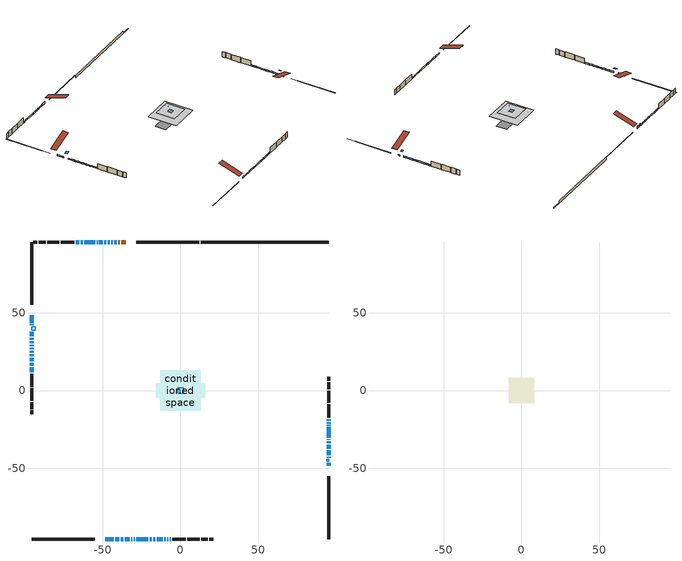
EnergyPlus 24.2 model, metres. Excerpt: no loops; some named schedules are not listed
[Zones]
conditioned space
 floor outside (Floor1 construction): -0.93,-0.93 -0.93,0.93 0.93,0.93 0.93,-0.93 z0.92
 floor adiabatic (AdiabaticFloorConstruction): -12.93,-12.93 -12.93,12.93 12.93,12.93 12.93,-12.93 z3.36
 floor foundation (Slab1 construction): -15.82,-4.76 -15.82,4.76 15.82,4.76 15.82,-4.76 z-1.52
 floor foundation (Slab2 construction): -4.8,-4.8 -4.8,4.8 4.8,4.8 4.8,-4.8 z0
 wall outside (RimJoist1 construction): 12.13,95.36 -28.27,95.36 / -95.36,-95.36 -54.96,-95.36 / -95.36,95.36 -95.36,54.96 / 95.36,-95.36 95.36,-54.96 z0.92:1.22
 wall outside (AdiabaticWallConstruction 1): -35.06,95.36 -38.16,95.36 / -39.09,95.36 -39.92,95.36 z0.92:2.95
 wall outside (AdiabaticWallConstruction): 95.36,-48.17 95.36,-46.48 / -95.36,48.17 -95.36,43.34 / -95.36,42.42 -95.36,41.92 / -40.85,95.36 -42.44,95.36 / -43.36,95.36 -44.61,95.36 / -48.17,-95.36 -42.95,-95.36 / -95.36,37.79 -95.36,34.69 / -95.36,33.77 -95.36,32.47 / -95.36,31.54 -95.36,30.35 / -45.54,95.36 -46.81,95.36 / -47.74,95.36 -48.85,95.36 / -49.77,95.36 -52.35,95.36 / -42.02,-95.36 -39.29,-95.36 / -38.36,-95.36 -36.72,-95.36 / -35.8,-95.36 -32.65,-95.36 / -95.36,29.43 -95.36,28.45 / 95.36,-43.23 95.36,-42.65 / -95.36,27.52 -95.36,26.43 / -95.36,25.51 -95.36,24.3 / -95.36,23.38 -95.36,22.04 / -95.36,21.11 -95.36,18.85 / -53.27,95.36 -53.72,95.36 / -31.73,-95.36 -30.98,-95.36 / 95.36,-41.73 95.36,-38.25 / 95.36,-37.33 95.36,-34.92 / 95.36,-33.99 95.36,-32.56 / 95.36,-31.63 95.36,-31.17 / 95.36,-30.24 95.36,-23.44 / 95.36,-22.51 95.36,-22.15 / 95.36,-21.22 95.36,-20.26 / -54.65,95.36 -61.9,95.36 / -62.82,95.36 -64.17,95.36 / -65.1,95.36 -67.21,95.36 / -30.06,-95.36 -29.32,-95.36 / -28.39,-95.36 -20.63,-95.36 / -19.71,-95.36 -18.31,-95.36 / -17.38,-95.36 -16.29,-95.36 / -15.37,-95.36 -11.25,-95.36 / 95.36,-19.33 95.36,-18.53 / -10.32,-95.36 -9.55,-95.36 / -8.62,-95.36 -7.82,-95.36 / -6.89,-95.36 -6.18,-95.36 / -95.36,17.92 -95.36,16.01 / -95.36,15.08 -95.36,11.83 z0.92:2.14
 wall outside (Wall1 construction): -68.14,95.36 -76.81,95.36 / -5.25,-95.36 3.42,-95.36 / -95.36,10.9 -95.36,2.23 / 95.36,-17.6 95.36,-8.93 z0.92:5.8
 wall outside (Wall2 construction): -77.74,95.36 -85.72,95.36 / 4.35,-95.36 12.33,-95.36 / -95.36,1.3 -95.36,-6.68 / 95.36,-8 95.36,-0.02 z0.92:5.8
 wall outside (Wall3 construction): -86.65,95.36 -90.93,95.36 / 13.26,-95.36 17.54,-95.36 / -95.36,-7.61 -95.36,-11.89 / 95.36,0.91 95.36,5.19 z0.92:5.8
 wall outside (Wall4 construction): -91.86,95.36 -94.43,95.36 / 18.47,-95.36 21.04,-95.36 / -95.36,-12.82 -95.36,-15.39 / 95.36,6.12 95.36,8.69 z0.92:5.8
 wall foundation (FoundationWall1 construction): 13.06,95.36,-1.52 13.06,95.36,0.92 87.13,95.36,0.92 87.13,95.36,-0.68 95.36,95.36,-0.68 95.36,95.36,-1.52
 window (WindowConstruction): 95.36,-48.17 95.36,-46.48 z0.92:2.14
 window (WindowConstruction 36): -95.36,48.17 -95.36,43.34 z0.92:2.14
 window (WindowConstruction 37): -95.36,42.42 -95.36,41.92 z0.92:2.14
 window (WindowConstruction 4): -40.85,95.36 -42.43,95.36 z0.92:2.14
 window (WindowConstruction 5): -43.36,95.36 -44.61,95.36 z0.92:2.14
 window (WindowConstruction 40): -48.17,-95.36 -42.95,-95.36 z0.92:2.14
 window (WindowConstruction 41): -95.36,37.79 -95.36,34.69 z0.92:2.14
 window (WindowConstruction 42): -95.36,33.77 -95.36,32.47 z0.92:2.14
 window (WindowConstruction 43): -95.36,31.54 -95.36,30.35 z0.92:2.14
 window (WindowConstruction 6): -45.54,95.36 -46.81,95.36 z0.92:2.14
 window (WindowConstruction 7): -47.74,95.36 -48.85,95.36 z0.92:2.14
 window (WindowConstruction 8): -49.78,95.36 -52.35,95.36 z0.92:2.14
 window (WindowConstruction 9): -42.02,-95.36 -39.29,-95.36 z0.92:2.14
 window (WindowConstruction 10): -38.36,-95.36 -36.73,-95.36 z0.92:2.14
 window (WindowConstruction 11): -35.8,-95.36 -32.65,-95.36 z0.92:2.14
 window (WindowConstruction 12): -95.36,29.43 -95.36,28.45 z0.92:2.14
 window (WindowConstruction 1): 95.36,-43.23 95.36,-42.65 z0.92:2.14
 window (WindowConstruction 13): -95.36,27.52 -95.36,26.43 z0.92:2.14
 window (WindowConstruction 14): -95.36,25.5 -95.36,24.3 z0.92:2.14
 window (WindowConstruction 15): -95.36,23.38 -95.36,22.04 z0.92:2.14
 window (WindowConstruction 16): -95.36,21.11 -95.36,18.85 z0.92:2.14
 window (WindowConstruction 38): -53.28,95.36 -53.72,95.36 z0.92:2.14
 window (WindowConstruction 39): -31.73,-95.36 -30.98,-95.36 z0.92:2.14
 window (WindowConstruction 17): 95.36,-41.72 95.36,-38.25 z0.92:2.14
 window (WindowConstruction 18): 95.36,-37.33 95.36,-34.92 z0.92:2.14
 window (WindowConstruction 2): 95.36,-33.99 95.36,-32.56 z0.92:2.14
 window (WindowConstruction 19): 95.36,-31.63 95.36,-31.17 z0.92:2.14
 window (WindowConstruction 20): 95.36,-30.24 95.36,-23.44 z0.92:2.14
 window (WindowConstruction 21): 95.36,-22.51 95.36,-22.15 z0.92:2.14
 window (WindowConstruction 22): 95.36,-21.22 95.36,-20.26 z0.92:2.14
 window (WindowConstruction 23): -54.65,95.36 -61.9,95.36 z0.92:2.14
 window (WindowConstruction 24): -62.82,95.36 -64.17,95.36 z0.92:2.14
 window (WindowConstruction 25): -65.1,95.36 -67.21,95.36 z0.92:2.14
 window (WindowConstruction 26): -30.05,-95.36 -29.32,-95.36 z0.92:2.14
 window (WindowConstruction 27): -28.39,-95.36 -20.63,-95.36 z0.92:2.14
 window (WindowConstruction 28): -19.71,-95.36 -18.31,-95.36 z0.92:2.14
 window (WindowConstruction 29): -17.38,-95.36 -16.29,-95.36 z0.92:2.14
 window (WindowConstruction 30): -15.36,-95.36 -11.25,-95.36 z0.92:2.14
 window (WindowConstruction 3): 95.36,-19.33 95.36,-18.53 z0.92:2.14
 window (WindowConstruction 31): -10.32,-95.36 -9.55,-95.36 z0.92:2.14
 window (WindowConstruction 32): -8.62,-95.36 -7.82,-95.36 z0.92:2.14
 window (WindowConstruction 33): -6.89,-95.36 -6.18,-95.36 z0.92:2.14
 window (WindowConstruction 34): -95.36,17.92 -95.36,16.01 z0.92:2.14
 window (WindowConstruction 35): -95.36,15.08 -95.36,11.83 z0.92:2.14
 door (Door): -35.06,95.36 -38.16,95.36 z0.92:2.95
 door (Door 1): -39.09,95.36 -39.92,95.36 z0.92:2.95
 ceiling adiabatic (AdiabaticFloorConstruction): 12.93,-12.93 12.93,12.93 -12.93,12.93 -12.93,-12.93 z3.36
 roof outside (Roof1 construction): -0.68,0.68 -0.68,-0.68 0.68,-0.68 0.68,0.68 z5.8
 roof outside (Roof4 construction): -1.39,1.39 -1.39,-1.39 1.39,-1.39 1.39,1.39 z5.8
 roof outside (AdiabaticRoofConstruction): -95.36,38.71,5.8 -93.2,38.71,6.52 -93.2,40.99,6.52 -95.36,40.99,5.8; 95.36,-44.16,5.8 94.04,-44.16,6.24 94.04,-45.55,6.24 95.36,-45.55,5.8; 1.65,-1.65 1.65,1.65 -1.65,1.65 -1.65,-1.65 z5.8
 skylight (SkylightConstruction): -95.36,38.71,5.8 -93.2,38.71,6.52 -93.2,40.99,6.52 -95.36,40.99,5.8
 skylight (SkylightConstruction 1): 95.36,-44.16,5.8 94.04,-44.16,6.24 94.04,-45.55,6.24 95.36,-45.55,5.8
 skylight (SkylightConstruction 2): 1.65,-1.65 1.65,1.65 -1.65,1.65 -1.65,-1.65 z5.8
attic - vented
 floor to conditioned space (Floor2 construction Reversed): -8.17,-8.17 -8.17,8.17 8.17,8.17 8.17,-8.17 z5.8
 floor to conditioned space (Floor3 construction Reversed): -5.06,-5.06 -5.06,5.06 5.06,5.06 5.06,-5.06 z5.8
 roof outside (Roof2 construction): -34.13,95.36,5.8 -34.13,76.64,12.04 -29.2,76.64,12.04 -29.2,95.36,5.8; -49.1,-95.36,5.8 -49.1,-76.64,12.04 -54.03,-76.64,12.04 -54.03,-95.36,5.8; -95.36,49.1,5.8 -76.64,49.1,12.04 -76.64,54.03,12.04 -95.36,54.03,5.8; 95.36,-49.1,5.8 76.64,-49.1,12.04 76.64,-54.03,12.04 95.36,-54.03,5.8
[Building]
Building 1: Terrain=Suburbs
[Site:Location]
Vancouver Intl AP_BC: Latitude {deg}=49.19; Longitude {deg}=-123.18; Time Zone {hr}=-8; Elevation {m}=4; Keep Site Location Information=Yes
[Site:GroundTemperature:Shallow]
8.06451, 6.96315, 6.87495, 7.3976, 9.49575, 11.5841, 13.3946, 14.5416, 14.639, 13.7062, 11.9418, 9.91751
[Site:WaterMainsTemperature]
Calculation Method=Schedule; Temperature Schedule=mains temperature schedule
[Material] Roughness=Rough; Thermal Absorptance=0.9
Name | Thickness {m} | Conductivity {W/m-K} | Density {kg/m3} | Specific Heat {J/kg-K} | Solar Absorptance | Visible Absorptance
asphalt or fiberglass shingles | 0.00635 | 0.162714 | 1121.4 | 1465.45 | 0.4 | 0.4
asphalt or fiberglass shingles 1 | 0.00635 | 0.162714 | 1121.4 | 1465.45 | 0.7 | 0.7
ceiling loosefill ins | 0.169333 | 0.0480833 | 16.02 | 1046.75 | 0.7 | 0.7
ceiling stud and cavity | 0.1397 | 0.138459 | 65.682 | 1177.47 | 0.7 | 0.7
ceiling stud and cavity 1 | 0.1397 | 0.152865 | 65.682 | 1177.47 | 0.7 | 0.7
concrete 4.0 in. | 0.1016 | 1.803125 | 2242.8 | 837.4 | 0.7 | 0.7
concrete 8.0 in. | 0.2032 | 1.803125 | 2242.8 | 837.4 | 0.7 | 0.7
door material | 0.04445 | 0.188738 | 512.64 | 1214.23 | 0.7 | 0.7
door material 1 | 0.04445 | 0.053851 | 512.64 | 1214.23 | 0.7 | 0.7
exterior vertical ins | 0.0736786 | 0.029427 | 32.04 | 1214.23 | 0.7 | 0.7
floor covering | 0.0127 | 0.0433444 | 54.468 | 1339.84 | 0.6 | 0.6
floor rigid ins; rim joist rigid ins; roof rigid ins; slab rigid ins; wall rigid ins | 0.051816 | 0.029427 | 32.04 | 1214.23 | 0.7 | 0.7
floor rigid ins 1; roof rigid ins 1; wall rigid ins 1 | 0.512978 | 0.029427 | 32.04 | 1214.23 | 0.7 | 0.7
floor stud and cavity | 0.1397 | 0.100529 | 92.3553 | 1139.71 | 0.7 | 0.7
floor stud and cavity 1 | 0.1397 | 1.75129 | 37.0049 | 1207.88 | 0.7 | 0.7
furniture material conditioned space 1 | 0.1524 | 0.115458 | 640.8 | 1214.23 | 0.6 | 0.6
gypsum board | 0.0127 | 0.160291 | 801 | 837.4 | 0.6 | 0.6
gypsum board 1 | 0.00254 | 0.160291 | 801 | 837.4 | 0.6 | 0.6
gypsum board 2 | 0.0127 | 0.160291 | 801 | 837.4 | 0.7 | 0.7
interior vertical ins | 0.025908 | 0.029427 | 32.04 | 1214.23 | 0.7 | 0.7
osb sheathing 0.5 in. | 0.0127 | 0.115458 | 512.64 | 1214.23 | 0.7 | 0.7
osb sheathing 0.75 in. | 0.01905 | 0.115458 | 512.64 | 1214.23 | 0.7 | 0.7
osb sheathing 2.0 in. | 0.0508 | 0.115458 | 512.64 | 1214.23 | 0.7 | 0.7
rim joist stud and cavity | 0.0508 | 0.0439398 | 125.044 | 1163.47 | 0.6 | 0.6
roof stud and cavity | 0.2032 | 0.224541 | 78.34581 | 1123.46 | 0.7 | 0.7
roof stud and cavity 1 | 0.2032 | 0.190449 | 78.34581 | 1123.46 | 0.7 | 0.7
roof stud and cavity 2 | 0.18415 | 1.78685 | 37.0049 | 1207.88 | 0.6 | 0.6
wall stud and cavity | 0.1397 | 0.249497 | 139.0536 | 1170.24 | 0.7 | 0.7
wall stud and cavity 1 | 0.1397 | 0.262716 | 139.0536 | 1170.24 | 0.7 | 0.7
wall stud and cavity 2 | 0.1397 | 0.223492 | 139.0536 | 1170.24 | 0.7 | 0.7
wall stud and cavity 3 | 0.0889 | 0.49837 | 6.31874 | 1174.65 | 0.7 | 0.7
wall stud and cavity 4 | 0.0889 | 0.380278 | 52.3479 | 1209.89 | 0.7 | 0.7
wall stud and cavity 5 | 0.0889 | 0.391764 | 83.0341 | 1211.67 | 0.7 | 0.7
wood siding | 0.0254 | 0.102417 | 544.68 | 1172.36 | 0.4 | 0.4
wood siding 1 | 0.00254 | 0.102417 | 544.68 | 1172.36 | 0.4 | 0.4
wood siding 2; wood siding 3; wood siding 4 | 0.0254 | 0.102417 | 544.68 | 1172.36 | 0.7 | 0.7
[WindowMaterial:SimpleGlazingSystem]
Name | U-Factor {W/m2-K} | Solar Heat Gain Coefficient
SkylightMaterial | 3.39163 | 0.6853
SkylightMaterial 1 | 3.34654 | 0.6886
WindowMaterial | 2.99685 | 0.59
WindowMaterial 1 | 4.93816 | 0.61
WindowMaterial 10 | 3.01559 | 0.58
WindowMaterial 11 | 2.88272 | 0.7
WindowMaterial 12 | 2.983789 | 0.6
WindowMaterial 13 | 2.99003 | 0.6
WindowMaterial 14 | 2.9219 | 0.66
WindowMaterial 15 | 2.99117 | 0.6
WindowMaterial 16 | 2.99458 | 0.59
WindowMaterial 17 | 2.906 | 0.68
WindowMaterial 18 | 2.98833 | 0.6
WindowMaterial 19 | 3.04681 | 0.55
WindowMaterial 2 | 5.32426 | 0.68
WindowMaterial 20 | 2.907136 | 0.68
WindowMaterial 21 | 3.03546 | 0.56
WindowMaterial 22 | 2.99287 | 0.6
WindowMaterial 23 | 2.96562 | 0.63
WindowMaterial 24 | 2.91679 | 0.67
WindowMaterial 25 | 2.95029 | 0.64
WindowMaterial 26 | 3.06271 | 0.54
WindowMaterial 27 | 2.95483 | 0.64
WindowMaterial 28 | 2.97981 | 0.61
WindowMaterial 29 | 2.99742 | 0.59
WindowMaterial 3 | 2.99855 | 0.59
WindowMaterial 30 | 2.95313 | 0.64
WindowMaterial 31 | 3.034891 | 0.56
WindowMaterial 32 | 2.95994 | 0.63
WindowMaterial 33 | 2.90089 | 0.68
WindowMaterial 34 | 2.89181 | 0.69
WindowMaterial 35 | 3.03319 | 0.57
WindowMaterial 36 | 3.1053 | 0.51
WindowMaterial 37 | 2.97868 | 0.62
WindowMaterial 38 | 2.887263 | 0.64
WindowMaterial 39 | 2.95142 | 0.64
WindowMaterial 4 | 2.90827 | 0.68
WindowMaterial 40 | 2.963916 | 0.63
WindowMaterial 5 | 2.95937 | 0.63
WindowMaterial 6 | 2.958238 | 0.63
WindowMaterial 7 | 2.96903 | 0.62
WindowMaterial 8 | 2.890102 | 0.69
WindowMaterial 9 | 2.95653 | 0.63
[Construction]
AdiabaticFloorConstruction: floor stud and cavity 1, floor rigid ins 1, osb sheathing 0.75 in., floor covering
AdiabaticRoofConstruction: asphalt or fiberglass shingles 1, roof rigid ins 1, osb sheathing 0.75 in., roof stud and cavity 2
AdiabaticWallConstruction: wood siding 3, wall rigid ins 1, wall stud and cavity 4, gypsum board
AdiabaticWallConstruction 1: wood siding 4, wall rigid ins 1, wall stud and cavity 4, gypsum board
Door: door material
Door 1: door material 1
Floor1 construction: floor stud and cavity, floor rigid ins, osb sheathing 0.75 in., floor covering
Floor2 construction Reversed: gypsum board, ceiling stud and cavity, ceiling loosefill ins
Floor3 construction Reversed: gypsum board, ceiling stud and cavity 1, ceiling loosefill ins
FoundationWall1 construction: concrete 8.0 in., gypsum board 2
furniture construction conditioned space 1: furniture material conditioned space 1
PartitionWallConstruction: gypsum board, wall stud and cavity 5, gypsum board
RimJoist1 construction: wood siding 2, rim joist rigid ins, osb sheathing 2.0 in., rim joist stud and cavity
Roof1 construction: asphalt or fiberglass shingles, roof rigid ins, osb sheathing 0.75 in., roof stud and cavity, gypsum board
Roof2 construction: asphalt or fiberglass shingles
Roof4 construction: asphalt or fiberglass shingles, roof rigid ins, osb sheathing 0.75 in., roof stud and cavity 1, gypsum board
SkylightConstruction; SkylightConstruction 1: SkylightMaterial
SkylightConstruction 2: SkylightMaterial 1
Slab1 construction; Slab2 construction: slab rigid ins, concrete 4.0 in.
Wall1 construction: wood siding, wall rigid ins, osb sheathing 0.5 in., wall stud and cavity, gypsum board
Wall2 construction: wood siding, wall rigid ins, osb sheathing 0.5 in., wall stud and cavity 1, gypsum board
Wall3 construction: wood siding, wall rigid ins, osb sheathing 0.5 in., wall stud and cavity 2, gypsum board
Wall4 construction: wood siding 1, wall stud and cavity 3, gypsum board 1
WindowConstruction: WindowMaterial
WindowConstruction 1: WindowMaterial 1
WindowConstruction 10: WindowMaterial 10
WindowConstruction 11: WindowMaterial 11
WindowConstruction 12; WindowConstruction 43: WindowMaterial 12
WindowConstruction 13; WindowConstruction 29; WindowConstruction 35: WindowMaterial 13
WindowConstruction 14: WindowMaterial 14
WindowConstruction 15: WindowMaterial 15
WindowConstruction 16: WindowMaterial 16
WindowConstruction 17: WindowMaterial 17
WindowConstruction 18: WindowMaterial 18
WindowConstruction 19: WindowMaterial 19
WindowConstruction 2: WindowMaterial 2
WindowConstruction 20: WindowMaterial 20
WindowConstruction 21: WindowMaterial 21
WindowConstruction 22: WindowMaterial 22
WindowConstruction 23: WindowMaterial 23
WindowConstruction 24: WindowMaterial 24
WindowConstruction 25: WindowMaterial 25
WindowConstruction 26: WindowMaterial 26
WindowConstruction 27: WindowMaterial 27
WindowConstruction 28: WindowMaterial 28
WindowConstruction 3: WindowMaterial 3
WindowConstruction 30: WindowMaterial 29
WindowConstruction 31: WindowMaterial 30
WindowConstruction 32: WindowMaterial 31
WindowConstruction 33: WindowMaterial 32
WindowConstruction 34: WindowMaterial 33
WindowConstruction 36: WindowMaterial 34
WindowConstruction 37: WindowMaterial 35
WindowConstruction 38: WindowMaterial 36
WindowConstruction 39: WindowMaterial 37
WindowConstruction 4: WindowMaterial 4
WindowConstruction 40: WindowMaterial 38
WindowConstruction 41: WindowMaterial 39
WindowConstruction 42: WindowMaterial 40
WindowConstruction 5: WindowMaterial 5
WindowConstruction 6: WindowMaterial 6
WindowConstruction 7: WindowMaterial 7
WindowConstruction 8: WindowMaterial 8
WindowConstruction 9: WindowMaterial 9
[Zone] Multiplier=1; Part of Total Floor Area=Yes
Name | Volume {m3}
attic - vented | 384.663
conditioned space | 2659.6
[Space]
Name | Zone | Volume {m3}
attic - vented 1 | attic - vented | 384.663
conditioned space 1 | conditioned space | 2659.6
[ZoneInfiltration:EffectiveLeakageArea]
infil attic - vented 1: Zone or Space=attic - vented 1; Schedule=Always On Discrete; Effective Air Leakage Area {cm2}=15275.1; Stack Coefficient=0.000433988; Wind Coefficient=1.40753e-05
[ZoneMixing]
whole house fan mix: Zone or Space=attic - vented; Schedule=Always On Continuous; Design Flow Rate Calculation Method=Flow/Zone; Design Flow Rate {m3/s}=0; Source Zone or Space=conditioned space
[SurfaceProperty:ExposedFoundationPerimeter] Exposed Perimeter Calculation Method=TotalExposedPerimeter
Name | Total Exposed Perimeter {m}
Slab1 | 82.296
Slab2 | 30.48
[InternalMass] Zone or ZoneList=conditioned space; Space or SpaceList=conditioned space 1
Name | Construction | Surface Area {m2}
furniture mass conditioned space 1 | furniture construction conditioned space 1 | 426.008
partition wall mass | PartitionWallConstruction | 1065.02
[Lights]
interior lighting: Zone or ZoneList or Space or SpaceList=conditioned space 1; Schedule=interior lighting schedule; Design Level Calculation Method=LightingLevel; Lighting Level {W}=343.2; Return Air Fraction=0; Fraction Radiant=0.6; Fraction Visible=0.2; Fraction Replaceable=1
[People]
occupants: Zone or ZoneList or Space or SpaceList=conditioned space 1; Number of People Schedule=occupants schedule; Number of People Calculation Method=People; Number of People=3; Fraction Radiant=0.314171; Sensible Heat Fraction=0.56303; Activity Level Schedule=occupants activity schedule; Carbon Dioxide Generation Rate {m3/s-W}=0; Enable ASHRAE 55 Comfort Warnings=No; Mean Radiant Temperature Calculation Type=EnclosureAveraged
[ElectricEquipment] Zone or ZoneList or Space or SpaceList=conditioned space 1; Design Level Calculation Method=EquipmentLevel
Name | Schedule | Design Level {W} | Fraction Latent | Fraction Radiant | Fraction Lost
clothes dryer | clothes dryer schedule | 140.772 | 0.015 | 0.081 | 0.85
clothes washer | clothes washer schedule | 32.1985 | 0.03 | 0.162 | 0.7
cooking range | cooking range schedule | 215.147 | 0.08 | 0.432 | 0.2
dishwasher | dishwasher schedule | 66.8632 | 0.3 | 0.18 | 0.4
fridge | fridge schedule | 72.9452 | 0 | 0.6 | 0
mech vent bath fan 0 | mech vent bath fan 0 schedule | 25.1 | 0 | 0 | 1
mech vent bath fan 1 | mech vent bath fan 1 schedule | 25.1 | 0 | 0 | 1
mech vent house fan | mech vent house fan schedule | 19.9167 | 0 | 0 | 0.5
mech vent house fan cfis | mech vent house fan cfis schedule | 0 | 0 | 0 | 0
mech vent range fan 0 | mech vent range fan 0 schedule | 57 | 0 | 0 | 1
misc plug loads | misc plug loads schedule | 494.7 | 0.045 | 0.513 | 0.1
whole house fan | Always On Discrete | 0 | 0 | 0 | 1
[OtherEquipment] Zone or ZoneList or Space or SpaceList=conditioned space 1; Design Level Calculation Method=EquipmentLevel
Name | Fuel Type | Schedule | Design Level {W} | Fraction Latent | Fraction Radiant | Fraction Lost
clothes dryer 1 | Electricity | clothes dryer schedule | 0 | 0.015 | 0.081 | 0.85
cooking range 1 | Electricity | cooking range schedule | 0 | 0.08 | 0.432 | 0.2
general water use latent | None | general water use schedule | 62.594 | 1 | 0 | 0
general water use sensible | None | general water use schedule | -61.6891 | 0 | 0.6 | 0
mech vent house fan latent load | None | Always On Discrete | 0 | 1 | 0 | 0
mech vent house fan sensible load | None | Always On Discrete | 0 | 0 | 0 | 0
water heater energy adjustment1 | NaturalGas | Always On Discrete | 0.01 | 0 | 0 | 1
[ZoneInfiltration:DesignFlowRate] Zone or ZoneList or Space or SpaceList=conditioned space 1; Schedule=Always On Discrete; Design Flow Rate Calculation Method=Flow/Zone; Design Flow Rate {m3/s}=0
infil flow; natural vent flow; whole house fan flow
[Foundation:Kiva] Initial Indoor Air Temperature {C}=18; Wall Depth Below Slab {m}=0.2032
Name | Wall Height Above Grade {m} | Custom Block Material Name 1 | Custom Block Depth 1 {m} | Custom Block X Position 1 {m} | Custom Block Z Position 1 {m} | Interior Vertical Insulation Material | Interior Vertical Insulation Depth {m}
Foundation Kiva 1 | 0.919978 | exterior vertical ins | 2.43998 | 0.2159 | 0
Foundation Kiva 2 | 0.1016 |  |  |  |  | interior vertical ins | 0.1016
[Foundation:Kiva:Settings]
Soil Conductivity {W/m-K}=0.849921; Soil Density {kg/m3}=1842.3; Soil Specific Heat {J/kg-K}=418.7; Ground Solar Absorptivity=0.9; Ground Thermal Absorptivity=0.9; Ground Surface Roughness {m}=0.03; Far-Field Width {m}=40; Deep-Ground Boundary Condition=ZeroFlux; Deep-Ground Depth {m}=40; Minimum Cell Dimension {m}=0.2; Maximum Cell Growth Coefficient=3; Simulation Timestep=Timestep
[Exterior:Lights]
exterior lighting: Schedule=exterior lighting schedule; Design Level {W}=75.6
[Schedule:Constant]
Name | Hourly Value
Always On Continuous; mech vent house fan schedule; mech vent house fan cfis schedule; Always On Discrete | 1
occupants activity schedule | 117.228
fridge schedule | 0
[Schedule:Week:Daily]
interior lighting schedule Week Rule - Jan1-Jan27: interior lighting schedule day, interior lighting schedule day, interior lighting schedule day, interior lighting schedule day, interior lighting schedule day, interior lighting schedule day, interior lighting schedule day, interior lighting schedule default day, interior lighting schedule default day, interior lighting schedule default day, interior lighting schedule default day, interior lighting schedule default day
interior lighting schedule Week Rule - Jan28-Feb3: interior lighting schedule day, interior lighting schedule day, interior lighting schedule day, interior lighting schedule day, interior lighting schedule day 1, interior lighting schedule day 1, interior lighting schedule day 1, interior lighting schedule default day, interior lighting schedule default day, interior lighting schedule default day, interior lighting schedule default day, interior lighting schedule default day
interior lighting schedule Week Rule - Feb4-Feb24: interior lighting schedule day 1, interior lighting schedule day 1, interior lighting schedule day 1, interior lighting schedule day 1, interior lighting schedule day 1, interior lighting schedule day 1, interior lighting schedule day 1, interior lighting schedule default day, interior lighting schedule default day, interior lighting schedule default day, interior lighting schedule default day, interior lighting schedule default day
interior lighting schedule Week Rule - Feb25-Mar3: interior lighting schedule day 1, interior lighting schedule day 1, interior lighting schedule day 1, interior lighting schedule day 1, interior lighting schedule day 2, interior lighting schedule day 2, interior lighting schedule day 2, interior lighting schedule default day, interior lighting schedule default day, interior lighting schedule default day, interior lighting schedule default day, interior lighting schedule default day
interior lighting schedule Week Rule - Mar4-Mar31: interior lighting schedule day 2, interior lighting schedule day 2, interior lighting schedule day 2, interior lighting schedule day 2, interior lighting schedule day 2, interior lighting schedule day 2, interior lighting schedule day 2, interior lighting schedule default day, interior lighting schedule default day, interior lighting schedule default day, interior lighting schedule default day, interior lighting schedule default day
interior lighting schedule Week Rule - Apr1-Apr28: interior lighting schedule day 3, interior lighting schedule day 3, interior lighting schedule day 3, interior lighting schedule day 3, interior lighting schedule day 3, interior lighting schedule day 3, interior lighting schedule day 3, interior lighting schedule default day, interior lighting schedule default day, interior lighting schedule default day, interior lighting schedule default day, interior lighting schedule default day
interior lighting schedule Week Rule - Apr29-May5: interior lighting schedule day 3, interior lighting schedule day 3, interior lighting schedule day 4, interior lighting schedule day 4, interior lighting schedule day 4, interior lighting schedule day 4, interior lighting schedule day 4, interior lighting schedule default day, interior lighting schedule default day, interior lighting schedule default day, interior lighting schedule default day, interior lighting schedule default day
interior lighting schedule Week Rule - May6-May26: interior lighting schedule day 4, interior lighting schedule day 4, interior lighting schedule day 4, interior lighting schedule day 4, interior lighting schedule day 4, interior lighting schedule day 4, interior lighting schedule day 4, interior lighting schedule default day, interior lighting schedule default day, interior lighting schedule default day, interior lighting schedule default day, interior lighting schedule default day
interior lighting schedule Week Rule - May27-Jun2: interior lighting schedule day 4, interior lighting schedule day 4, interior lighting schedule day 4, interior lighting schedule day 4, interior lighting schedule day 4, interior lighting schedule day 5, interior lighting schedule day 5, interior lighting schedule default day, interior lighting schedule default day, interior lighting schedule default day, interior lighting schedule default day, interior lighting schedule default day
interior lighting schedule Week Rule - Jun3-Jun30: interior lighting schedule day 5, interior lighting schedule day 5, interior lighting schedule day 5, interior lighting schedule day 5, interior lighting schedule day 5, interior lighting schedule day 5, interior lighting schedule day 5, interior lighting schedule default day, interior lighting schedule default day, interior lighting schedule default day, interior lighting schedule default day, interior lighting schedule default day
interior lighting schedule Week Rule - Jul1-Jul28: interior lighting schedule day 6, interior lighting schedule day 6, interior lighting schedule day 6, interior lighting schedule day 6, interior lighting schedule day 6, interior lighting schedule day 6, interior lighting schedule day 6, interior lighting schedule default day, interior lighting schedule default day, interior lighting schedule default day, interior lighting schedule default day, interior lighting schedule default day
interior lighting schedule Week Rule - Jul29-Aug4: interior lighting schedule day 6, interior lighting schedule day 6, interior lighting schedule day 6, interior lighting schedule day 7, interior lighting schedule day 7, interior lighting schedule day 7, interior lighting schedule day 7, interior lighting schedule default day, interior lighting schedule default day, interior lighting schedule default day, interior lighting schedule default day, interior lighting schedule default day
interior lighting schedule Week Rule - Aug5-Aug25: interior lighting schedule day 7, interior lighting schedule day 7, interior lighting schedule day 7, interior lighting schedule day 7, interior lighting schedule day 7, interior lighting schedule day 7, interior lighting schedule day 7, interior lighting schedule default day, interior lighting schedule default day, interior lighting schedule default day, interior lighting schedule default day, interior lighting schedule default day
interior lighting schedule Week Rule - Aug26-Sep1: interior lighting schedule day 7, interior lighting schedule day 7, interior lighting schedule day 7, interior lighting schedule day 7, interior lighting schedule day 7, interior lighting schedule day 7, interior lighting schedule day 8, interior lighting schedule default day, interior lighting schedule default day, interior lighting schedule default day, interior lighting schedule default day, interior lighting schedule default day
interior lighting schedule Week Rule - Sep2-Sep29: interior lighting schedule day 8, interior lighting schedule day 8, interior lighting schedule day 8, interior lighting schedule day 8, interior lighting schedule day 8, interior lighting schedule day 8, interior lighting schedule day 8, interior lighting schedule default day, interior lighting schedule default day, interior lighting schedule default day, interior lighting schedule default day, interior lighting schedule default day
interior lighting schedule Week Rule - Sep30-Oct6: interior lighting schedule day 8, interior lighting schedule day 9, interior lighting schedule day 9, interior lighting schedule day 9, interior lighting schedule day 9, interior lighting schedule day 9, interior lighting schedule day 9, interior lighting schedule default day, interior lighting schedule default day, interior lighting schedule default day, interior lighting schedule default day, interior lighting schedule default day
interior lighting schedule Week Rule - Oct7-Oct27: interior lighting schedule day 9, interior lighting schedule day 9, interior lighting schedule day 9, interior lighting schedule day 9, interior lighting schedule day 9, interior lighting schedule day 9, interior lighting schedule day 9, interior lighting schedule default day, interior lighting schedule default day, interior lighting schedule default day, interior lighting schedule default day, interior lighting schedule default day
interior lighting schedule Week Rule - Oct28-Nov3: interior lighting schedule day 9, interior lighting schedule day 9, interior lighting schedule day 9, interior lighting schedule day 9, interior lighting schedule day 10, interior lighting schedule day 10, interior lighting schedule day 10, interior lighting schedule default day, interior lighting schedule default day, interior lighting schedule default day, interior lighting schedule default day, interior lighting schedule default day
interior lighting schedule Week Rule - Nov4-Nov24: interior lighting schedule day 10, interior lighting schedule day 10, interior lighting schedule day 10, interior lighting schedule day 10, interior lighting schedule day 10, interior lighting schedule day 10, interior lighting schedule day 10, interior lighting schedule default day, interior lighting schedule default day, interior lighting schedule default day, interior lighting schedule default day, interior lighting schedule default day
interior lighting schedule Week Rule - Nov25-Dec1: interior lighting schedule day 10, interior lighting schedule day 10, interior lighting schedule day 10, interior lighting schedule day 10, interior lighting schedule day 10, interior lighting schedule day 10, interior lighting schedule day 11, interior lighting schedule default day, interior lighting schedule default day, interior lighting schedule default day, interior lighting schedule default day, interior lighting schedule default day
interior lighting schedule Week Rule - Dec2-Dec31: interior lighting schedule day 11, interior lighting schedule day 11, interior lighting schedule day 11, interior lighting schedule day 11, interior lighting schedule day 11, interior lighting schedule day 11, interior lighting schedule day 11, interior lighting schedule default day, interior lighting schedule default day, interior lighting schedule default day, interior lighting schedule default day, interior lighting schedule default day
occupants schedule Week Rule - Jan1-Dec31: occupants schedule day, occupants schedule day, occupants schedule day, occupants schedule day, occupants schedule day, occupants schedule day, occupants schedule day, occupants schedule default day, occupants schedule default day, occupants schedule default day, occupants schedule default day, occupants schedule default day
[Schedule:Year]
interior lighting schedule: interior lighting schedule Week Rule - Jan1-Jan27, 1, 1, 1, 27, interior lighting schedule Week Rule - Jan28-Feb3, 1, 28, 2, 3, interior lighting schedule Week Rule - Feb4-Feb24, 2, 4, 2, 24, interior lighting schedule Week Rule - Feb25-Mar3, 2, 25, 3, 3, interior lighting schedule Week Rule - Mar4-Mar31, 3, 4, 3, 31, interior lighting schedule Week Rule - Apr1-Apr28, 4, 1, 4, 28, interior lighting schedule Week Rule - Apr29-May5, 4, 29, 5, 5, interior lighting schedule Week Rule - May6-May26, 5, 6, 5, 26, interior lighting schedule Week Rule - May27-Jun2, 5, 27, 6, 2, interior lighting schedule Week Rule - Jun3-Jun30, 6, 3, 6, 30, interior lighting schedule Week Rule - Jul1-Jul28, 7, 1, 7, 28, interior lighting schedule Week Rule - Jul29-Aug4, 7, 29, 8, 4, interior lighting schedule Week Rule - Aug5-Aug25, 8, 5, 8, 25, interior lighting schedule Week Rule - Aug26-Sep1, 8, 26, 9, 1, interior lighting schedule Week Rule - Sep2-Sep29, 9, 2, 9, 29, interior lighting schedule Week Rule - Sep30-Oct6, 9, 30, 10, 6, interior lighting schedule Week Rule - Oct7-Oct27, 10, 7, 10, 27, interior lighting schedule Week Rule - Oct28-Nov3, 10, 28, 11, 3, interior lighting schedule Week Rule - Nov4-Nov24, 11, 4, 11, 24, interior lighting schedule Week Rule - Nov25-Dec1, 11, 25, 12, 1, interior lighting schedule Week Rule - Dec2-Dec31, 12, 2, 12, 31
occupants schedule: occupants schedule Week Rule - Jan1-Dec31, 1, 1, 12, 31
clothes dryer schedule: clothes dryer schedule Week Rule - Jan1-Dec31, 1, 1, 12, 31
clothes washer schedule: clothes washer schedule Week Rule - Jan1-Dec31, 1, 1, 12, 31
cooking range schedule: cooking range schedule Week Rule - Jan1-Dec31, 1, 1, 12, 31
dishwasher schedule: dishwasher schedule Week Rule - Jan1-Dec31, 1, 1, 12, 31
mech vent bath fan 0 schedule: mech vent bath fan 0 schedule Week Rule - Jan1-Dec31, 1, 1, 12, 31
mech vent bath fan 1 schedule: mech vent bath fan 1 schedule Week Rule - Jan1-Dec31, 1, 1, 12, 31
mech vent range fan 0 schedule: mech vent range fan 0 schedule Week Rule - Jan1-Dec31, 1, 1, 12, 31
misc plug loads schedule: misc plug loads schedule Week Rule - Jan1-Dec31, 1, 1, 12, 31
general water use schedule: general water use schedule Week Rule - Jan1-Dec31, 1, 1, 12, 31
exterior lighting schedule: exterior lighting schedule Week Rule - Jan1-Jan27, 1, 1, 1, 27, exterior lighting schedule Week Rule - Jan28-Feb3, 1, 28, 2, 3, exterior lighting schedule Week Rule - Feb4-Feb24, 2, 4, 2, 24, exterior lighting schedule Week Rule - Feb25-Mar3, 2, 25, 3, 3, exterior lighting schedule Week Rule - Mar4-Mar31, 3, 4, 3, 31, exterior lighting schedule Week Rule - Apr1-Apr28, 4, 1, 4, 28, exterior lighting schedule Week Rule - Apr29-May5, 4, 29, 5, 5, exterior lighting schedule Week Rule - May6-May26, 5, 6, 5, 26, exterior lighting schedule Week Rule - May27-Jun2, 5, 27, 6, 2, exterior lighting schedule Week Rule - Jun3-Jun30, 6, 3, 6, 30, exterior lighting schedule Week Rule - Jul1-Jul28, 7, 1, 7, 28, exterior lighting schedule Week Rule - Jul29-Aug4, 7, 29, 8, 4, exterior lighting schedule Week Rule - Aug5-Aug25, 8, 5, 8, 25, exterior lighting schedule Week Rule - Aug26-Sep1, 8, 26, 9, 1, exterior lighting schedule Week Rule - Sep2-Sep29, 9, 2, 9, 29, exterior lighting schedule Week Rule - Sep30-Oct6, 9, 30, 10, 6, exterior lighting schedule Week Rule - Oct7-Oct27, 10, 7, 10, 27, exterior lighting schedule Week Rule - Oct28-Nov3, 10, 28, 11, 3, exterior lighting schedule Week Rule - Nov4-Nov24, 11, 4, 11, 24, exterior lighting schedule Week Rule - Nov25-Dec1, 11, 25, 12, 1, exterior lighting schedule Week Rule - Dec2-Dec31, 12, 2, 12, 31
[Schedule:Compact]
mains temperature schedule: Through: 01/01, For: AllDays, Until: 24:00, 11.375, Through: 01/02, For: AllDays, Until: 24:00, 11.3367, Through: 01/03, For: AllDays, Until: 24:00, 11.2994, Through: 01/04, For: AllDays, Until: 24:00, 11.2628, Through: 01/05, For: AllDays, Until: 24:00, 11.2267, Through: 01/06, For: AllDays, Until: 24:00, 11.1917, Through: 01/07, For: AllDays, Until: 24:00, 11.1578, Through: 01/08, For: AllDays, Until: 24:00, 11.1244, Through: 01/09, For: AllDays, Until: 24:00, 11.0917, Through: 01/10, For: AllDays, Until: 24:00, 11.06, Through: 01/11, For: AllDays, Until: 24:00, 11.0289, Through: 01/12, For: AllDays, Until: 24:00, 10.9989, Through: 01/13, For: AllDays, Until: 24:00, 10.97, Through: 01/14, For: AllDays, Until: 24:00, 10.9417, Through: 01/15, For: AllDays, Until: 24:00, 10.9139, Through: 01/16, For: AllDays, Until: 24:00, 10.8878, Through: 01/17, For: AllDays, Until: 24:00, 10.8622, Through: 01/18, For: AllDays, Until: 24:00, 10.8372, Through: 01/19, For: AllDays, Until: 24:00, 10.8133, Through: 01/20, For: AllDays, Until: 24:00, 10.7906, Through: 01/21, For: AllDays, Until: 24:00, 10.7683, Through: 01/22, For: AllDays, Until: 24:00, 10.7478, Through: 01/23, For: AllDays, Until: 24:00, 10.7272, Through: 01/24, For: AllDays, Until: 24:00, 10.7083, Through: 01/25, For: AllDays, Until: 24:00, 10.69, Through: 01/26, For: AllDays, Until: 24:00, 10.6728, Through: 01/27, For: AllDays, Until: 24:00, 10.6567, Through: 01/28, For: AllDays, Until: 24:00, 10.6411, Through: 01/29, For: AllDays, Until: 24:00, 10.6267, Through: 01/30, For: AllDays, Until: 24:00, 10.6133, Through: 01/31, For: AllDays, Until: 24:00, 10.6011, Through: 02/01, For: AllDays, Until: 24:00, 10.59, Through: 02/02, For: AllDays, Until: 24:00, 10.5794, Through: 02/03, For: AllDays, Until: 24:00, 10.57, Through: 02/04, For: AllDays, Until: 24:00, 10.5617, Through: 02/05, For: AllDays, Until: 24:00, 10.5539, Through: 02/06, For: AllDays, Until: 24:00, 10.5478, Through: 02/07, For: AllDays, Until: 24:00, 10.5422, Through: 02/08, For: AllDays, Until: 24:00, 10.5378, Through: 02/09, For: AllDays, Until: 24:00, 10.5339, Through: 02/10, For: AllDays, Until: 24:00, 10.5317, Through: 02/11, For: AllDays, Until: 24:00, 10.53, Through: 02/12, For: AllDays, Until: 24:00, 10.53, Through: 02/13, For: AllDays, Until: 24:00, 10.5306, Through: 02/14, For: AllDays, Until: 24:00, 10.5317, Through: 02/15, For: AllDays, Until: 24:00, 10.5344, Through: 02/16, For: AllDays, Until: 24:00, 10.5378, Through: 02/17, For: AllDays, Until: 24:00, 10.5428, Through: 02/18, For: AllDays, Until: 24:00, 10.5483, Through: 02/19, For: AllDays, Until: 24:00, 10.5544, Through: 02/20, For: AllDays, Until: 24:00, 10.5622, Through: 02/21, For: AllDays, Until: 24:00, 10.5706, Through: 02/22, For: AllDays, Until: 24:00, 10.5806, Through: 02/23, For: AllDays, Until: 24:00, 10.5911, Through: 02/24, For: AllDays, Until: 24:00, 10.6022, Through: 02/25, For: AllDays, Until: 24:00, 10.615, Through: 02/26, For: AllDays, Until: 24:00, 10.6283, Through: 02/27, For: AllDays, Until: 24:00, 10.6428, Through: 02/28, For: AllDays, Until: 24:00, 10.6583, Through: 03/01, For: AllDays, Until: 24:00, 10.6744, Through: 03/02, For: AllDays, Until: 24:00, 10.6917, Through: 03/03, For: AllDays, Until: 24:00, 10.71, Through: 03/04, For: AllDays, Until: 24:00, 10.7294, Through: 03/05, For: AllDays, Until: 24:00, 10.7494, Through: 03/06, For: AllDays, Until: 24:00, 10.7706, Through: 03/07, For: AllDays, Until: 24:00, 10.7928, Through: 03/08, For: AllDays, Until: 24:00, 10.8161, Through: 03/09, For: AllDays, Until: 24:00, 10.84, Through: 03/10, For: AllDays, Until: 24:00, 10.8644, Through: 03/11, For: AllDays, Until: 24:00, 10.8906, Through: 03/12, For: AllDays, Until: 24:00, 10.9167, Through: 03/13, For: AllDays, Until: 24:00, 10.9444, Through: 03/14, For: AllDays, Until: 24:00, 10.9728, Through: 03/15, For: AllDays, Until: 24:00, 11.0022, Through: 03/16, For: AllDays, Until: 24:00, 11.0322, Through: 03/17, For: AllDays, Until: 24:00, 11.0633, Through: 03/18, For: AllDays, Until: 24:00, 11.095, Through: 03/19, For: AllDays, Until: 24:00, 11.1278, Through: 03/20, For: AllDays, Until: 24:00, 11.1611, Through: 03/21, For: AllDays, Until: 24:00, 11.1956, Through: 03/22, For: AllDays, Until: 24:00, 11.2306, Through: 03/23, For: AllDays, Until: 24:00, 11.2667, Through: 03/24, For: AllDays, Until: 24:00, 11.3033, Through: 03/25, For: AllDays, Until: 24:00, 11.3406, Through: 03/26, For: AllDays, Until: 24:00, 11.3789, Through: 03/27, For: AllDays, Until: 24:00, 11.4178, Through: 03/28, For: AllDays, Until: 24:00, 11.4572, Through: 03/29, For: AllDays, Until: 24:00, 11.4978, Through: 03/30, For: AllDays, Until: 24:00, 11.5389, Through: 03/31, For: AllDays, Until: 24:00, 11.5811, Through: 04/01, For: AllDays, Until: 24:00, 11.6233, Through: 04/02, For: AllDays, Until: 24:00, 11.6667, Through: 04/03, For: AllDays, Until: 24:00, 11.7106, Through: 04/04, For: AllDays, Until: 24:00, 11.755, Through: 04/05, For: AllDays, Until: 24:00, 11.8006, Through: 04/06, For: AllDays, Until: 24:00, 11.8461, Through: 04/07, For: AllDays, Until: 24:00, 11.8928, Through: 04/08, For: AllDays, Until: 24:00, 11.9394, Through: 04/09, For: AllDays, Until: 24:00, 11.9872, Through: 04/10, For: AllDays, Until: 24:00, 12.0356, Through: 04/11, For: AllDays, Until: 24:00, 12.0844, Through: 04/12, For: AllDays, Until: 24:00, 12.1333, Through: 04/13, For: AllDays, Until: 24:00, 12.1833, Through: 04/14, For: AllDays, Until: 24:00, 12.2339, Through: 04/15, For: AllDays, Until: 24:00, 12.2844, Through: 04/16, For: AllDays, Until: 24:00, 12.3361, Through: 04/17, For: AllDays, Until: 24:00, 12.3878, Through: 04/18, For: AllDays, Until: 24:00, 12.44, Through: 04/19, For: AllDays, Until: 24:00, 12.4928, Through: 04/20, For: AllDays, Until: 24:00, 12.5456, Through: 04/21, For: AllDays, Until: 24:00, 12.5994, Through: 04/22, For: AllDays, Until: 24:00, 12.6533, Through: 04/23, For: AllDays, Until: 24:00, 12.7072, Through: 04/24, For: AllDays, Until: 24:00, 12.7622, Through: 04/25, For: AllDays, Until: 24:00, 12.8172, Through: 04/26, For: AllDays, Until: 24:00, 12.8722, Through: 04/27, For: AllDays, Until: 24:00, 12.9278, Through: 04/28, For: AllDays, Until: 24:00, 12.9839, Through: 04/29, For: AllDays, Until: 24:00, 13.04, Through: 04/30, For: AllDays, Until: 24:00, 13.0961, Through: 05/01, For: AllDays, Until: 24:00, 13.1533, Through: 05/02, For: AllDays, Until: 24:00, 13.21, Through: 05/03, For: AllDays, Until: 24:00, 13.2672, Through: 05/04, For: AllDays, Until: 24:00, 13.3244, Through: 05/05, For: AllDays, Until: 24:00, 13.3817, Through: 05/06, For: AllDays, Until: 24:00, 13.4394, Through: 05/07, For: AllDays, Until: 24:00, 13.4972, Through: 05/08, For: AllDays, Until: 24:00, 13.555, Through: 05/09, For: AllDays, Until: 24:00, 13.6133, Through: 05/10, For: AllDays, Until: 24:00, 13.6711, Through: 05/11, For: AllDays, Until: 24:00, 13.7294, Through: 05/12, For: AllDays, Until: 24:00, 13.7878, Through: 05/13, For: AllDays, Until: 24:00, 13.8461, Through: 05/14, For: AllDays, Until: 24:00, 13.9044, Through: 05/15, For: AllDays, Until: 24:00, 13.9628, Through: 05/16, For: AllDays, Until: 24:00, 14.0211, Through: 05/17, For: AllDays, Until: 24:00, 14.0789, Through: 05/18, For: AllDays, Until: 24:00, 14.1372, Through: 05/19, For: AllDays, Until: 24:00, 14.1956, Through: 05/20, For: AllDays, Until: 24:00, 14.2533, Through: 05/21, For: AllDays, Until: 24:00, 14.3117, Through: 05/22, For: AllDays, Until: 24:00, 14.3694, Through: 05/23, For: AllDays, Until: 24:00, 14.4272, Through: 05/24, For: AllDays, Until: 24:00, 14.4844, Through: 05/25, For: AllDays, Until: 24:00, 14.5422, Through: 05/26, For: AllDays, Until: 24:00, 14.5994, Through: 05/27, For: AllDays, Until: 24:00, 14.6561, Through: 05/28, For: AllDays, Until: 24:00, 14.7128, Through: 05/29, For: AllDays, Until: 24:00, 14.7694, Through: 05/30, For: AllDays, Until: 24:00, 14.8261, Through: 05/31, For: AllDays, Until: 24:00, 14.8817, Through: 06/01, For: AllDays, Until: 24:00, 14.9378, Through: 06/02, For: AllDays, Until: 24:00, 14.9933, Through: 06/03, For: AllDays, Until: 24:00, 15.0483, Through: 06/04, For: AllDays, Until: 24:00, 15.1028, Through: 06/05, For: AllDays, Until: 24:00, 15.1572, Through: 06/06, For: AllDays, Until: 24:00, 15.2117, Through: 06/07, For: AllDays, Until: 24:00, 15.265, Through: 06/08, For: AllDays, Until: 24:00, 15.3183, Through: 06/09, For: AllDays, Until: 24:00, 15.3711, Through: 06/10, For: AllDays, Until: 24:00, 15.4239, Through: 06/11, For: AllDays, Until: 24:00, 15.4756, Through: 06/12, For: AllDays, Until: 24:00, 15.5272, Through: 06/13, For: AllDays, Until: 24:00, 15.5783, Through: 06/14, For: AllDays, Until: 24:00, 15.6289, Through: 06/15, For: AllDays, Until: 24:00, 15.6789, Through: 06/16, For: AllDays, Until: 24:00, 15.7283, Through: 06/17, For: AllDays, Until: 24:00, 15.7772, Through: 06/18, For: AllDays, Until: 24:00, 15.8261, Through: 06/19, For: AllDays, Until: 24:00, 15.8739, Through: 06/20, For: AllDays, Until: 24:00, 15.9211, Through: 06/21, For: AllDays, Until: 24:00, 15.9678, Through: 06/22, For: AllDays, Until: 24:00, 16.0139, Through: 06/23, For: AllDays, Until: 24:00, 16.0594, Through: 06/24, For: AllDays, Until: 24:00, 16.1044, Through: 06/25, For: AllDays, Until: 24:00, 16.1483, Through: 06/26, For: AllDays, Until: 24:00, 16.1922, Through: 06/27, For: AllDays, Until: 24:00, 16.235, Through: 06/28, For: AllDays, Until: 24:00, 16.2772, Through: 06/29, For: AllDays, Until: 24:00, 16.3183, Through: 06/30, For: AllDays, Until: 24:00, 16.3594, Through: 07/01, For: AllDays, Until: 24:00, 16.3994, Through: 07/02, For: AllDays, Until: 24:00, 16.4389, Through: 07/03, For: AllDays, Until: 24:00, 16.4772, Through: 07/04, For: AllDays, Until: 24:00, 16.515, Through: 07/05, For: AllDays, Until: 24:00, 16.5522, Through: 07/06, For: AllDays, Until: 24:00, 16.5883, Through: 07/07, For: AllDays, Until: 24:00, 16.6239, Through: 07/08, For: AllDays, Until: 24:00, 16.6583, Through: 07/09, For: AllDays, Until: 24:00, 16.6922, Through: 07/10, For: AllDays, Until: 24:00, 16.7256, Through: 07/11, For: AllDays, Until: 24:00, 16.7578, Through: 07/12, For: AllDays, Until: 24:00, 16.7889, Through: 07/13, For: AllDays, Until: 24:00, 16.8194, Through: 07/14, For: AllDays, Until: 24:00, 16.8489, Through: 07/15, For: AllDays, Until: 24:00, 16.8778, Through: 07/16, For: AllDays, Until: 24:00, 16.9056, Through: 07/17, For: AllDays, Until: 24:00, 16.9328, Through: 07/18, For: AllDays, Until: 24:00, 16.9589, Through: 07/19, For: AllDays, Until: 24:00, 16.9839, Through: 07/20, For: AllDays, Until: 24:00, 17.0083, Through: 07/21, For: AllDays, Until: 24:00, 17.0317, Through: 07/22, For: AllDays, Until: 24:00, 17.0544, Through: 07/23, For: AllDays, Until: 24:00, 17.0761, Through: 07/24, For: AllDays, Until: 24:00, 17.0967, Through: 07/25, For: AllDays, Until: 24:00, 17.1161, Through: 07/26, For: AllDays, Until: 24:00, 17.135, Through: 07/27, For: AllDays, Until: 24:00, 17.1528, Through: 07/28, For: AllDays, Until: 24:00, 17.1694, Through: 07/29, For: AllDays, Until: 24:00, 17.1856, Through: 07/30, For: AllDays, Until: 24:00, 17.2, Through: 07/31, For: AllDays, Until: 24:00, 17.2144, Through: 08/01, For: AllDays, Until: 24:00, 17.2272, Through: 08/02, For: AllDays, Until: 24:00, 17.2389, Through: 08/03, For: AllDays, Until: 24:00, 17.25, Through: 08/04, For: AllDays, Until: 24:00, 17.26, Through: 08/05, For: AllDays, Until: 24:00, 17.2689, Through: 08/06, For: AllDays, Until: 24:00, 17.2772, Through: 08/07, For: AllDays, Until: 24:00, 17.2839, Through: 08/08, For: AllDays, Until: 24:00, 17.29, Through: 08/09, For: AllDays, Until: 24:00, 17.295, Through: 08/10, For: AllDays, Until: 24:00, 17.2989, Through: 08/11, For: AllDays, Until: 24:00, 17.3022, Through: 08/12, For: AllDays, Until: 24:00, 17.3039, Through: 08/13, For: AllDays, Until: 24:00, 17.305, Through: 08/14, For: AllDays, Until: 24:00, 17.305, Through: 08/15, For: AllDays, Until: 24:00, 17.3039, Through: 08/16, For: AllDays, Until: 24:00, 17.3022, Through: 08/17, For: AllDays, Until: 24:00, 17.2989, Through: 08/18, For: AllDays, Until: 24:00, 17.295, Through: 08/19, For: AllDays, Until: 24:00, 17.29, Through: 08/20, For: AllDays, Until: 24:00, 17.2839, Through: 08/21, For: AllDays, Until: 24:00, 17.2772, Through: 08/22, For: AllDays, Until: 24:00, 17.2689, Through: 08/23, For: AllDays, Until: 24:00, 17.26, Through: 08/24, For: AllDays, Until: 24:00, 17.25, Through: 08/25, For: AllDays, Until: 24:00, 17.2394, Through: 08/26, For: AllDays, Until: 24:00, 17.2272, Through: 08/27, For: AllDays, Until: 24:00, 17.2144, Through: 08/28, For: AllDays, Until: 24:00, 17.2006, Through: 08/29, For: AllDays, Until: 24:00, 17.1856, Through: 08/30, For: AllDays, Until: 24:00, 17.1694, Through: 08/31, For: AllDays, Until: 24:00, 17.1528, Through: 09/01, For: AllDays, Until: 24:00, 17.135, Through: 09/02, For: AllDays, Until: 24:00, 17.1161, Through: 09/03, For: AllDays, Until: 24:00, 17.0967, Through: 09/04, For: AllDays, Until: 24:00, 17.0761, Through: 09/05, For: AllDays, Until: 24:00, 17.0544, Through: 09/06, For: AllDays, Until: 24:00, 17.0322, Through: 09/07, For: AllDays, Until: 24:00, 17.0089, Through: 09/08, For: AllDays, Until: 24:00, 16.9844, Through: 09/09, For: AllDays, Until: 24:00, 16.9589, Through: 09/10, For: AllDays, Until: 24:00, 16.9328, Through: 09/11, For: AllDays, Until: 24:00, 16.9061, Through: 09/12, For: AllDays, Until: 24:00, 16.8783, Through: 09/13, For: AllDays, Until: 24:00, 16.8494, Through: 09/14, For: AllDays, Until: 24:00, 16.8194, Through: 09/15, For: AllDays, Until: 24:00, 16.7894, Through: 09/16, For: AllDays, Until: 24:00, 16.7578, Through: 09/17, For: AllDays, Until: 24:00, 16.7256, Through: 09/18, For: AllDays, Until: 24:00, 16.6928, Through: 09/19, For: AllDays, Until: 24:00, 16.6589, Through: 09/20, For: AllDays, Until: 24:00, 16.6239, Through: 09/21, For: AllDays, Until: 24:00, 16.5889, Through: 09/22, For: AllDays, Until: 24:00, 16.5522, Through: 09/23, For: AllDays, Until: 24:00, 16.5156, Through: 09/24, For: AllDays, Until: 24:00, 16.4778, Through: 09/25, For: AllDays, Until: 24:00, 16.4389, Through: 09/26, For: AllDays, Until: 24:00, 16.3994, Through: 09/27, For: AllDays, Until: 24:00, 16.3594, Through: 09/28, For: AllDays, Until: 24:00, 16.3189, Through: 09/29, For: AllDays, Until: 24:00, 16.2772, Through: 09/30, For: AllDays, Until: 24:00, 16.235, Through: 10/01, For: AllDays, Until: 24:00, 16.1922, Through: 10/02, For: AllDays, Until: 24:00, 16.1489, Through: 10/03, For: AllDays, Until: 24:00, 16.1044, Through: 10/04, For: AllDays, Until: 24:00, 16.06, Through: 10/05, For: AllDays, Until: 24:00, 16.0144, Through: 10/06, For: AllDays, Until: 24:00, 15.9683, Through: 10/07, For: AllDays, Until: 24:00, 15.9217, Through: 10/08, For: AllDays, Until: 24:00, 15.8744, Through: 10/09, For: AllDays, Until: 24:00, 15.8261, Through: 10/10, For: AllDays, Until: 24:00, 15.7778, Through: 10/11, For: AllDays, Until: 24:00, 15.7289, Through: 10/12, For: AllDays, Until: 24:00, 15.6794, Through: 10/13, For: AllDays, Until: 24:00, 15.6294, Through: 10/14, For: AllDays, Until: 24:00, 15.5789, Through: 10/15, For: AllDays, Until: 24:00, 15.5278, Through: 10/16, For: AllDays, Until: 24:00, 15.4761, Through: 10/17, For: AllDays, Until: 24:00, 15.4244, Through: 10/18, For: AllDays, Until: 24:00, 15.3717, Through: 10/19, For: AllDays, Until: 24:00, 15.3189, Through: 10/20, For: AllDays, Until: 24:00, 15.2656, Through: 10/21, For: AllDays, Until: 24:00, 15.2117, Through: 10/22, For: AllDays, Until: 24:00, 15.1578, Through: 10/23, For: AllDays, Until: 24:00, 15.1033, Through: 10/24, For: AllDays, Until: 24:00, 15.0489, Through: 10/25, For: AllDays, Until: 24:00, 14.9933, Through: 10/26, For: AllDays, Until: 24:00, 14.9383, Through: 10/27, For: AllDays, Until: 24:00, 14.8822, Through: 10/28, For: AllDays, Until: 24:00, 14.8261, Through: 10/29, For: AllDays, Until: 24:00, 14.77, Through: 10/30, For: AllDays, Until: 24:00, 14.7133, Through: 10/31, For: AllDays, Until: 24:00, 14.6567, Through: 11/01, For: AllDays, Until: 24:00, 14.5994, Through: 11/02, For: AllDays, Until: 24:00, 14.5428, Through: 11/03, For: AllDays, Until: 24:00, 14.485, Through: 11/04, For: AllDays, Until: 24:00, 14.4278, Through: 11/05, For: AllDays, Until: 24:00, 14.37, Through: 11/06, For: AllDays, Until: 24:00, 14.3122, Through: 11/07, For: AllDays, Until: 24:00, 14.2539, Through: 11/08, For: AllDays, Until: 24:00, 14.1961, Through: 11/09, For: AllDays, Until: 24:00, 14.1378, Through: 11/10, For: AllDays, Until: 24:00, 14.0794, Through: 11/11, For: AllDays, Until: 24:00, 14.0217, Through: 11/12, For: AllDays, Until: 24:00, 13.9633, Through: 11/13, For: AllDays, Until: 24:00, 13.905, Through: 11/14, For: AllDays, Until: 24:00, 13.8467, Through: 11/15, For: AllDays, Until: 24:00, 13.7883, Through: 11/16, For: AllDays, Until: 24:00, 13.73, Through: 11/17, For: AllDays, Until: 24:00, 13.6717, Through: 11/18, For: AllDays, Until: 24:00, 13.6139, Through: 11/19, For: AllDays, Until: 24:00, 13.5556, Through: 11/20, For: AllDays, Until: 24:00, 13.4978, Through: 11/21, For: AllDays, Until: 24:00, 13.44, Through: 11/22, For: AllDays, Until: 24:00, 13.3822, Through: 11/23, For: AllDays, Until: 24:00, 13.325, Through: 11/24, For: AllDays, Until: 24:00, 13.2678, Through: 11/25, For: AllDays, Until: 24:00, 13.2106, Through: 11/26, For: AllDays, Until: 24:00, 13.1533, Through: 11/27, For: AllDays, Until: 24:00, 13.0967, Through: 11/28, For: AllDays, Until: 24:00, 13.0406, Through: 11/29, For: AllDays, Until: 24:00, 12.9844, Through: 11/30, For: AllDays, Until: 24:00, 12.9283, Through: 12/01, For: AllDays, Until: 24:00, 12.8728, Through: 12/02, For: AllDays, Until: 24:00, 12.8172, Through: 12/03, For: AllDays, Until: 24:00, 12.7622, Through: 12/04, For: AllDays, Until: 24:00, 12.7078, Through: 12/05, For: AllDays, Until: 24:00, 12.6533, Through: 12/06, For: AllDays, Until: 24:00, 12.5994, Through: 12/07, For: AllDays, Until: 24:00, 12.5461, Through: 12/08, For: AllDays, Until: 24:00, 12.4928, Through: 12/09, For: AllDays, Until: 24:00, 12.4406, Through: 12/10, For: AllDays, Until: 24:00, 12.3883, Through: 12/11, For: AllDays, Until: 24:00, 12.3361, Through: 12/12, For: AllDays, Until: 24:00, 12.285, Through: 12/13, For: AllDays, Until: 24:00, 12.2339, Through: 12/14, For: AllDays, Until: 24:00, 12.1839, Through: 12/15, For: AllDays, Until: 24:00, 12.1339, Through: 12/16, For: AllDays, Until: 24:00, 12.0844, Through: 12/17, For: AllDays, Until: 24:00, 12.0361, Through: 12/18, For: AllDays, Until: 24:00, 11.9878, Through: 12/19, For: AllDays, Until: 24:00, 11.94, Through: 12/20, For: AllDays, Until: 24:00, 11.8933, Through: 12/21, For: AllDays, Until: 24:00, 11.8467, Through: 12/22, For: AllDays, Until: 24:00, 11.8006, Through: 12/23, For: AllDays, Until: 24:00, 11.7556, Through: 12/24, For: AllDays, Until: 24:00, 11.7111, Through: 12/25, For: AllDays, Until: 24:00, 11.6672, Through: 12/26, For: AllDays, Until: 24:00, 11.6239, Through: 12/27, For: AllDays, Until: 24:00, 11.5811, Through: 12/28, For: AllDays, Until: 24:00, 11.5394, Through: 12/29, For: AllDays, Until: 24:00, 11.4983, Through: 12/30, For: AllDays, Until: 24:00, 11.4578, Through: 12/31, For: AllDays, Until: 24:00, 11.4183
